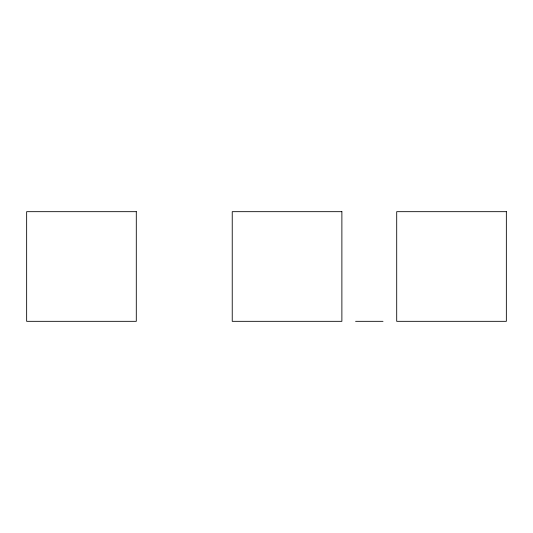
<?xml version="1.0" encoding="UTF-8"?>
<svg xmlns="http://www.w3.org/2000/svg" width="533" height="533" viewBox="0 0 533 533"><rect width="100%" height="100%" fill="white"/><g stroke="black" fill="none" stroke-linecap="round" stroke-linejoin="round"><path stroke-width="0.8" d="M355.584 321.326L383 321.326M136.295 211.674L26.65 211.674L26.65 321.326L136.295 321.326L136.295 211.674M341.88 211.674L232.235 211.674L232.235 321.326L341.88 321.326L341.88 211.674M506.35 211.674L396.705 211.674L396.705 321.326L506.35 321.326L506.35 211.674"/></g></svg>
